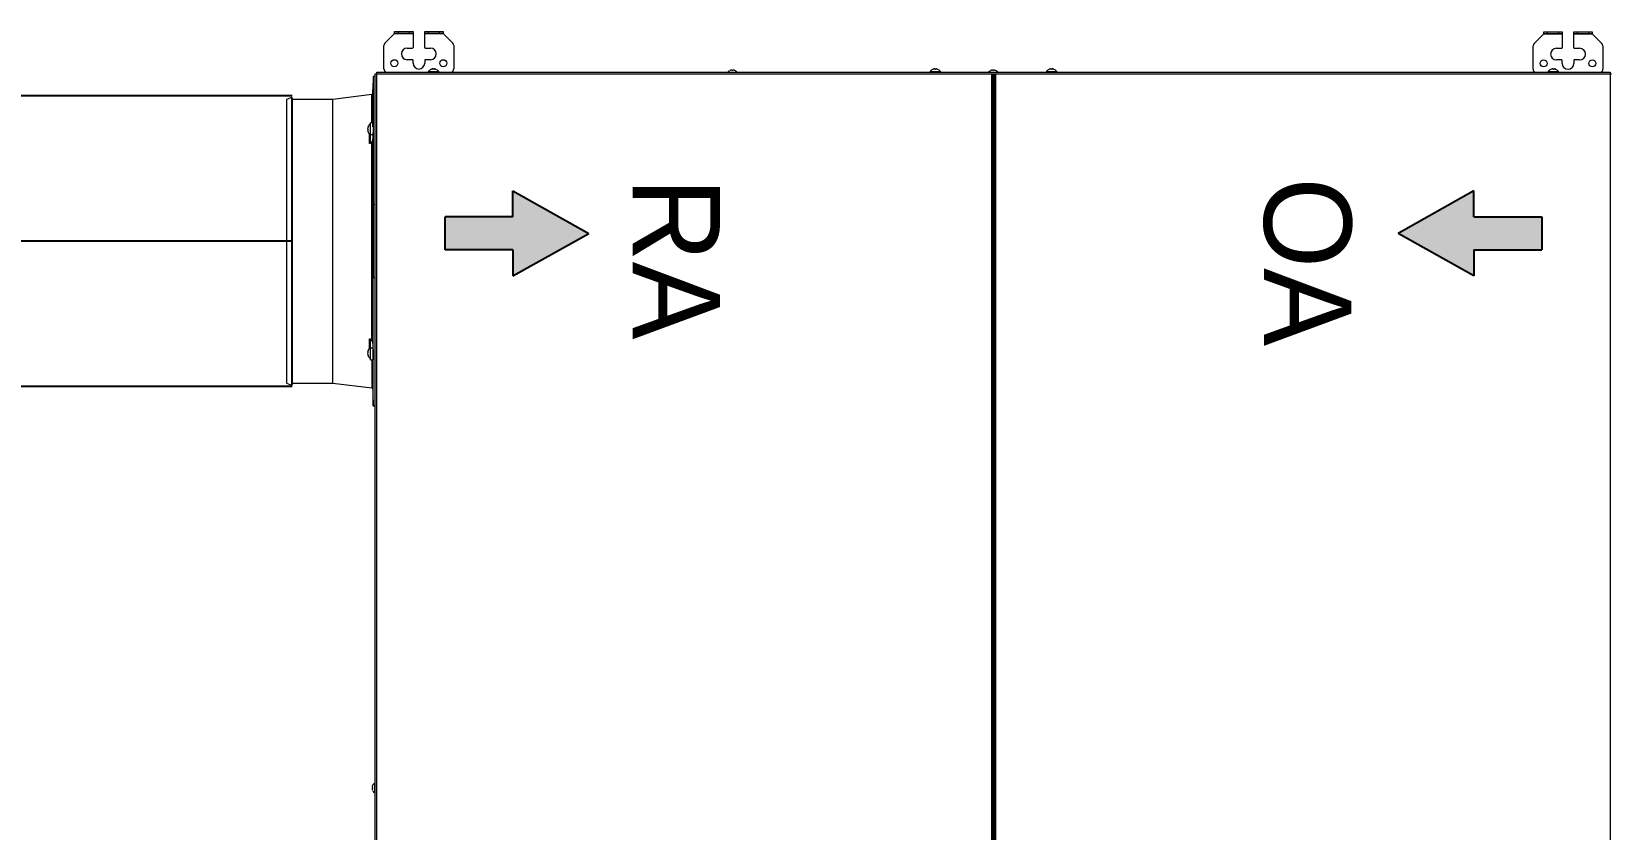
# Model space of a CAD drawing. Header units: millimetres. Extents: x 61566 to 667441, y 0 to 118800.
# Drawn here: x 434884 to 436240, y 44900 to 45585 of the extents above; entities that cross this region are included whole.
import ezdxf

# ---------------------------------------------------------------- set-up
doc = ezdxf.new("R2010")
doc.units = ezdxf.units.MM
doc.header["$LTSCALE"] = 200
doc.linetypes.add('CENTER', pattern=[50.8, 31.75, -6.35, 6.35, -6.35])
for name, color, linetype in [('LG-환기', 2, 'Continuous'), ('환기(RA)', 2, 'Continuous'), ('환기(SA)', 3, 'Continuous'), ('환기유니트', 6, 'Continuous')]:
    doc.layers.add(name, color=color, linetype=linetype)
doc.styles.add('ACISOGDT', font='amgdt.shx')

# ---------------------------------------------------------------- blocks, each defined once
blk = doc.blocks.new('파랑화살표')
at = {"layer": 'LG-환기', "ltscale": 0.5}
blk.add_hatch(color=5, dxfattribs=at).paths.add_polyline_path([(0, -15.8), (0, 15.8), (64.8, 15.8), (64.8, 40.6), (137.3, 0), (64.8, -40.6), (64.8, -15.8)])
at = {"layer": 'LG-환기', "color": 5, "ltscale": 0.5}
for p, q in [((64.8, 40.6), (137.3, 0)), ((64.8, 40.6), (137.3, 0)), ((64.8, 15.8), (64.8, 40.6)), ((64.8, 15.8), (64.8, 40.6)), ((64.8, 15.8), (0, 15.8)), ((64.8, 15.8), (0, 15.8)), ((0, 15.8), (0, -15.8)), ((64.8, -40.6), (137.3, 0)), ((64.8, -40.6), (137.3, 0)), ((64.8, -15.8), (0, -15.8)), ((64.8, -15.8), (0, -15.8)), ((64.8, -15.8), (64.8, -40.6)), ((64.8, -15.8), (64.8, -40.6))]:
    blk.add_line(p, q, dxfattribs=at)
blk = doc.blocks.new('빨간화살표')
at = {"layer": 'LG-환기', "ltscale": 0.5}
blk.add_hatch(color=1, dxfattribs=at).paths.add_polyline_path([(0, -15.8), (0, 15.8), (-64.8, 15.8), (-64.8, 40.6), (-137.3, 0), (-64.8, -40.6), (-64.8, -15.8)])
at = {"layer": 'LG-환기', "color": 1, "ltscale": 0.5}
for p, q in [((-64.8, 40.6), (-137.3, 0)), ((-64.8, 40.6), (-137.3, 0)), ((-64.8, 15.8), (-64.8, 40.6)), ((-64.8, 15.8), (-64.8, 40.6)), ((-64.8, 15.8), (0, 15.8)), ((-64.8, 15.8), (0, 15.8)), ((0, 15.8), (0, -15.8)), ((-64.8, -40.6), (-137.3, 0)), ((-64.8, -40.6), (-137.3, 0)), ((-64.8, -15.8), (-64.8, -40.6)), ((-64.8, -15.8), (-64.8, -40.6)), ((-64.8, -15.8), (0, -15.8)), ((-64.8, -15.8), (0, -15.8))]:
    blk.add_line(p, q, dxfattribs=at)
blk = doc.blocks.new('상업용 프리미엄환기 800~1000CMH')
at = {"layer": 'LG-환기', "color": 0, "lineweight": 70}
blk.add_line((520.7, 23.9), (520.7, 1259.8), dxfattribs=at)
at = {"layer": 'LG-환기', "color": 0, "linetype": 'Continuous', "lineweight": 18}
for p, q in [((-9.1, 22.5), (-9.1, 948.1)), ((1050.5, 949), (1050.5, 22.5)), ((1051.8, 949), (1051.8, 23.9)), ((1052.3, 642), (1052.3, 633.1)), ((1054.2, 635.6), (1054.2, 635.6)), ((1053.8, 309.4), (1051.8, 309.4)), ((1053.8, 309.4), (1053.8, 199.1)), ((1054, 298.4), (1053.8, 309.4)), ((1054, 266.2), (1054, 298.4)), ((1054.9, 269.7), (1054.9, 293.9)), ((1088.3, 289.7), (1054.9, 293.9)), ((1088.3, 289.7), (1088.3, 46.1)), ((1123.2, 289.7), (1088.3, 289.7)), ((1123.2, 44.8), (1123.2, 290.9)), ((1123.9, 44.3), (1123.9, 291.4)), ((1128.2, 289.7), (1123.9, 291.4)), ((1128.2, 46.1), (1128.2, 289.7)), ((1056, 269.7), (1053.8, 269.7)), ((1056, 259.4), (1053.9, 259.4)), ((1056, 269.7), (1056, 253.2)), ((1056.3, 268.7), (1056, 268.7)), ((1056, 259.3), (1056.3, 259.3)), ((1056.3, 259.3), (1056.3, 268.7)), ((1056.9, 259.9), (1056.9, 251.8)), ((1058.1, 266.2), (1058.1, 266.2)), ((1058.5, 264.4), (1058.1, 264.4)), ((1058.1, 263.6), (1058.5, 263.6)), ((1058.1, 261.9), (1058.1, 261.9)), ((1054, 255.8), (1054, 79.9)), ((1054.9, 252), (1054.9, 83.7)), ((1053.8, 199.1), (1051.8, 199.1)), ((1051.8, 136.6), (1053.8, 136.6)), ((1053.8, 26.4), (1053.8, 136.6)), ((1056, 82.5), (1056, 66)), ((1056.9, 83.9), (1056.9, 75.9)), ((1056, 76.3), (1053.9, 76.3)), ((1054, 69.5), (1054, 37.4)), ((1056.3, 76.4), (1056, 76.4)), ((1056.3, 67), (1056.3, 76.4)), ((1058.1, 73.8), (1058.1, 73.8)), ((1058.5, 72.1), (1058.1, 72.1)), ((1058.1, 71.3), (1058.5, 71.3)), ((1058.1, 69.5), (1058.1, 69.5)), ((1053.8, 66), (1056, 66)), ((1054.9, 66), (1054.9, 41.8)), ((1056, 67), (1056.3, 67)), ((1054.9, 41.8), (1088.3, 46.1)), ((1088.3, 46.1), (1123.2, 46.1)), ((1123.9, 44.3), (1128.2, 46.1)), ((1053.8, 26.4), (1054, 37.4)), ((1051.8, 23.9), (-10.4, 23.9)), ((1050.5, 22.6), (-9.1, 22.6)), ((-1.7, 22.5), (-9.1, 22.5)), ((-3, 0), (-3, 20)), ((22, 12.6), (22, 15.1)), ((32, 15.1), (32, 12.6)), ((44, 22.1), (35.2, 22.1)), ((37.6, 20.1), (37.7, 20.1)), ((57, 20), (57, 0)), ((475.1, 22.1), (466.3, 22.1)), ((468.7, 20.1), (468.8, 20.1)), ((518.9, 21.1), (519, 21.1)), ((575.1, 22.1), (566.3, 22.1)), ((568.7, 20.1), (568.8, 20.1)), ((743, 21.1), (743.1, 21.1)), ((984.4, -0.2), (984.4, 19.8)), ((1006.2, 22.1), (997.4, 22.1)), ((999.8, 20.1), (999.9, 20.1)), ((1009.4, 12.4), (1009.4, 14.9)), ((1019.4, 14.9), (1019.4, 12.4)), ((1050.5, 22.5), (1042.7, 22.5)), ((1044.4, 19.8), (1044.4, -0.2)), ((1051.8, 26.4), (1053.8, 26.4)), ((17, 12.1), (21.5, 12.1)), ((21.5, 2.1), (17, 2.1)), ((22, 1.6), (22, -12)), ((32, -12), (32, 1.6)), ((32.5, 12.1), (37, 12.1)), ((37, 2.1), (32.5, 2.1)), ((1004.4, 11.9), (1008.9, 11.9)), ((1008.9, 1.9), (1004.4, 1.9)), ((1009.4, 1.4), (1009.4, -12.2)), ((1019.4, -12.2), (1019.4, 1.4)), ((1019.9, 11.9), (1024.4, 11.9)), ((1024.4, 1.9), (1019.9, 1.9)), ((6.2, -10.4), (-2.1, -2.1)), ((5.9, -10.1), (22, -10.1)), ((6.2, -10.4), (22, -10.4)), ((6.2, -12), (6.2, -10.4)), ((22, -12), (6.2, -12)), ((9.2, -10.4), (9.2, -12)), ((19, -12), (19, -10.4)), ((32, -10.1), (48.1, -10.1)), ((32, -10.4), (47.8, -10.4)), ((47.8, -12), (32, -12)), ((35, -10.4), (35, -12)), ((44.8, -12), (44.8, -10.4)), ((56.1, -2.1), (47.8, -10.4)), ((47.8, -10.4), (47.8, -12)), ((985.3, -2.3), (993.3, -10.3)), ((993.3, -10.3), (1009.4, -10.3)), ((993.6, -10.6), (993.3, -10.3)), ((993.6, -10.6), (1009.4, -10.6)), ((993.6, -12.2), (993.6, -10.6)), ((1009.4, -12.2), (993.6, -12.2)), ((996.6, -10.6), (996.6, -12.2)), ((1006.4, -12.2), (1006.4, -10.6)), ((1019.4, -10.3), (1035.5, -10.3)), ((1019.4, -10.6), (1035.2, -10.6)), ((1035.2, -12.2), (1019.4, -12.2)), ((1022.4, -10.6), (1022.4, -12.2)), ((1032.2, -12.2), (1032.2, -10.6)), ((1043.5, -2.3), (1035.2, -10.6)), ((1035.2, -10.6), (1035.2, -12.2))]:
    blk.add_line(p, q, dxfattribs=at)
at = {"layer": 'LG-환기', "color": 0, "linetype": 'Continuous', "lineweight": 35}
blk.add_line((1050.5, 23.8), (1050.5, 23.9), dxfattribs=at)
at = {"layer": 'LG-환기', "color": 0, "linetype": 'Continuous', "lineweight": 18}
for centre in [(6, 15.1), (48, 15.1), (993.4, 14.9), (1035.4, 14.9)]:
    blk.add_circle(centre, 3, dxfattribs=at)
for centre, radius, start, end in [((1052.1, 641.8), 0.3, 55.3987, 180), ((1049.2, 637.6), 5.4, 26.0867, 55.3987), ((1052.1, 633.4), 0.3, 180, 304.6013), ((1049.2, 637.6), 5.4, 304.6013, 338.604), ((1055, 294.9), 1, 180, 262.6736), ((1123.7, 290.9), 0.5, 68.1986, 180), ((1052.4, 264), 6.1, 20.6378, 50.3981), ((1052.4, 264), 6.1, 309.6019, 339.3622), ((1052.4, 264), 6.09, 3.7679, 20.6843), ((1052.4, 264), 5.71, 355.982, 4.018), ((1052.4, 264), 6.09, 339.3157, 356.2321), ((1052.4, 71.7), 6.1, 20.6378, 50.3981), ((1052.4, 71.7), 6.1, 309.6019, 339.3622), ((1052.4, 71.7), 6.09, 3.7679, 20.6843), ((1052.4, 71.7), 5.71, 355.982, 4.018), ((1052.4, 71.7), 6.09, 339.3157, 356.2321), ((1055, 40.8), 1, 97.3264, 180), ((1123.7, 44.8), 0.5, 180, 291.8014), ((0, 20), 3, 119.9279, 180), ((27, 15.1), 5, 0, 180), ((35.4, 22.3), 0.3, 90, 214.6013), ((39.6, 25.2), 5.4, 214.6013, 248.604), ((39.6, 25.2), 5.4, 296.0867, 325.3987), ((43.8, 22.3), 0.3, 325.3987, 90), ((54, 20), 3, 0, 60.0721), ((466.5, 22.3), 0.3, 90, 214.6013), ((470.7, 25.2), 5.4, 214.6013, 248.604), ((470.7, 25.2), 5.4, 296.0867, 325.3987), ((474.9, 22.3), 0.3, 325.3987, 90), ((520.9, 26.2), 5.4, 221.7551, 248.604), ((520.9, 26.2), 5.4, 296.0867, 318.2452), ((566.5, 22.3), 0.3, 90, 214.6013), ((570.7, 25.2), 5.4, 214.6013, 248.604), ((570.7, 25.2), 5.4, 296.0867, 325.3987), ((574.9, 22.3), 0.3, 325.3987, 90), ((745, 26.2), 5.4, 221.7551, 248.604), ((745, 26.2), 5.4, 296.0867, 318.2452), ((987.4, 19.8), 3, 111.0403, 180), ((997.6, 22.3), 0.3, 90, 214.6013), ((1001.8, 25.2), 5.4, 214.6013, 248.604), ((1001.8, 25.2), 5.4, 296.0867, 325.3987), ((1006, 22.3), 0.3, 325.3987, 90), ((1014.4, 14.9), 5, 0, 180), ((1041.4, 19.8), 3, 0, 68.9597), ((0, 0), 3, 180, 225), ((17, 7.1), 5, 90, 270), ((21.5, 12.6), 0.5, 270, 0), ((21.5, 1.6), 0.5, 0, 90), ((32.5, 12.6), 0.5, 180, 270), ((32.5, 1.6), 0.5, 90, 180), ((37, 7.1), 5, 270, 90), ((54, 0), 3, 315, 0), ((1004.4, 6.9), 5, 90, 270), ((1008.9, 12.4), 0.5, 270, 0), ((1008.9, 1.4), 0.5, 0, 90), ((1019.9, 12.4), 0.5, 180, 270), ((1019.9, 1.4), 0.5, 90, 180), ((1024.4, 6.9), 5, 270, 90), ((987.4, -0.2), 3, 180, 225), ((1041.4, -0.2), 3, 315, 0)]:
    blk.add_arc(centre, radius, start, end, dxfattribs=at)
for points, knots in [([(1054.5, 638.3), (1054.5, 638.4), (1054.5, 638.5), (1054.5, 638.6), (1054.5, 638.7), (1054.4, 638.8), (1054.4, 638.9), (1054.4, 639), (1054.4, 639), (1054.4, 639.1), (1054.3, 639.3), (1054.2, 639.5), (1054.2, 639.6)], [0, 0, 0, 0, 0.25, 0.25, 0.375, 0.375, 0.5, 0.5, 0.625, 0.625, 0.75, 1, 1, 1, 1]), ([(1054.2, 638), (1054.3, 638), (1054.4, 638), (1054.4, 638), (1054.4, 638), (1054.5, 638), (1054.5, 638), (1054.5, 638), (1054.5, 638), (1054.5, 638)], [0, 0, 0, 0, 0.5, 0.5, 0.625, 0.625, 0.75, 0.75, 1, 1, 1, 1]), ([(1054.5, 638), (1054.5, 638), (1054.5, 638), (1054.6, 638), (1054.6, 638), (1054.6, 638), (1054.6, 638), (1054.6, 638), (1054.6, 638), (1054.6, 638), (1054.6, 638), (1054.6, 638), (1054.6, 638), (1054.6, 638.1), (1054.6, 638.1), (1054.6, 638.1), (1054.6, 638.1), (1054.6, 638.1), (1054.6, 638.1), (1054.6, 638.2), (1054.6, 638.2), (1054.6, 638.2), (1054.5, 638.2), (1054.5, 638.2), (1054.5, 638.3)], [0, 0, 0, 0, 0.125, 0.125, 0.1875, 0.1875, 0.25, 0.25, 0.375, 0.375, 0.4375, 0.4375, 0.5, 0.5, 0.625, 0.625, 0.6875, 0.6875, 0.75, 0.8125, 0.8125, 0.875, 0.875, 1, 1, 1, 1]), ([(1054.5, 637.2), (1054.5, 637.2), (1054.5, 637.2), (1054.4, 637.2), (1054.4, 637.2), (1054.3, 637.2), (1054.3, 637.2), (1054.2, 637.2), (1054.2, 637.2), (1054.2, 637.2)], [0, 0, 0, 0, 0.5, 0.5, 0.75, 0.75, 0.875, 0.875, 1, 1, 1, 1]), ([(1054.2, 635.6), (1054.3, 635.7), (1054.3, 635.8), (1054.4, 636), (1054.4, 636), (1054.4, 636.1), (1054.4, 636.2), (1054.5, 636.4), (1054.5, 636.6), (1054.5, 636.9)], [0, 0, 0, 0, 0.25, 0.25, 0.375, 0.375, 0.5, 0.5, 1, 1, 1, 1]), ([(1054.5, 636.9), (1054.5, 636.9), (1054.5, 636.9), (1054.6, 636.9), (1054.6, 636.9), (1054.6, 637), (1054.6, 637), (1054.6, 637), (1054.6, 637), (1054.6, 637), (1054.6, 637), (1054.6, 637.1), (1054.6, 637.1), (1054.6, 637.1), (1054.6, 637.1), (1054.6, 637.1), (1054.6, 637.1), (1054.6, 637.1), (1054.6, 637.1), (1054.6, 637.1), (1054.6, 637.1), (1054.6, 637.1), (1054.5, 637.2), (1054.5, 637.2), (1054.5, 637.2)], [0, 0, 0, 0, 0.125, 0.125, 0.1875, 0.1875, 0.25, 0.25, 0.375, 0.375, 0.4375, 0.4375, 0.5, 0.5, 0.625, 0.625, 0.6875, 0.6875, 0.75, 0.8125, 0.8125, 0.875, 0.875, 1, 1, 1, 1]), ([(1053.8, 267.9), (1053.8, 268.1), (1053.8, 268.2), (1053.8, 268.3), (1053.8, 268.4), (1053.8, 268.4), (1053.8, 268.5), (1053.8, 268.6), (1053.8, 268.8), (1053.8, 269), (1053.8, 269.1), (1053.8, 269.3), (1053.8, 269.3), (1053.8, 269.3), (1053.8, 269.4), (1053.8, 269.4), (1053.8, 269.4), (1053.8, 269.5), (1053.8, 269.6), (1053.8, 269.6), (1053.8, 269.7), (1053.8, 269.7), (1053.8, 269.7), (1053.8, 269.7), (1053.8, 269.7)], [0, 0, 0, 0, 0.12492, 0.12492, 0.15615, 0.15615, 0.18738, 0.24984, 0.24984, 0.37476, 0.49968, 0.49968, 0.562139, 0.562139, 0.593369, 0.593369, 0.624599, 0.624599, 0.749519, 0.874439, 0.874439, 0.999359, 0.999359, 1, 1, 1, 1]), ([(1053.9, 259.4), (1053.9, 259.6), (1053.9, 259.7), (1053.9, 260), (1053.9, 260.3), (1053.8, 260.7), (1053.8, 260.9), (1053.8, 260.9), (1053.8, 261), (1053.8, 261.1), (1053.8, 261.2), (1053.8, 261.3), (1053.8, 261.6), (1053.8, 261.9), (1053.8, 262.3), (1053.8, 262.6), (1053.8, 262.7), (1053.8, 262.8), (1053.8, 262.9), (1053.8, 263), (1053.8, 263), (1053.8, 263.3), (1053.8, 263.5), (1053.8, 263.9), (1053.8, 264.3), (1053.8, 264.6), (1053.8, 264.9), (1053.8, 264.9), (1053.8, 265), (1053.8, 265.1), (1053.8, 265.2), (1053.8, 265.3), (1053.8, 265.6), (1053.8, 266), (1053.8, 266.3), (1053.8, 266.6), (1053.8, 266.7), (1053.8, 266.8), (1053.8, 266.8), (1053.8, 266.9), (1053.8, 267), (1053.8, 267.2), (1053.8, 267.3), (1053.8, 267.6), (1053.8, 267.8), (1053.8, 267.9)], [0, 0, 0, 0, 0.0625, 0.0625, 0.125, 0.1875, 0.1875, 0.203125, 0.203125, 0.21875, 0.21875, 0.25, 0.25, 0.3125, 0.375, 0.375, 0.40625, 0.40625, 0.421875, 0.421875, 0.4375, 0.4375, 0.5, 0.5, 0.5625, 0.625, 0.625, 0.640625, 0.640625, 0.65625, 0.65625, 0.6875, 0.6875, 0.75, 0.8125, 0.8125, 0.84375, 0.84375, 0.859375, 0.859375, 0.875, 0.875, 0.9375, 0.9375, 1, 1, 1, 1]), ([(1054, 255.8), (1054, 256.1), (1054, 256.3), (1053.9, 257.5), (1053.9, 258.5), (1053.9, 259.4)], [0, 0, 0, 0, 0.221672, 0.221672, 1, 1, 1, 1]), ([(1054, 253.4), (1054.3, 253.4), (1054.7, 253.4), (1055.3, 253.3), (1055.7, 253.3), (1056, 253.2)], [0, 0, 0, 0, 0.5, 0.5, 1, 1, 1, 1]), ([(1054.9, 252), (1054.9, 252), (1054.9, 252), (1054.8, 252), (1054.8, 252), (1054.8, 252), (1054.8, 252.1), (1054.7, 252.1), (1054.7, 252.2), (1054.6, 252.2), (1054.5, 252.3), (1054.5, 252.4), (1054.4, 252.4), (1054.4, 252.5), (1054.4, 252.5), (1054.4, 252.5), (1054.3, 252.5), (1054.3, 252.6), (1054.3, 252.7), (1054.2, 252.7), (1054.2, 252.8), (1054.2, 252.8), (1054.1, 252.9), (1054.1, 252.9), (1054.1, 252.9), (1054.1, 253), (1054.1, 253), (1054.1, 253.1), (1054, 253.1), (1054, 253.1), (1054, 253.2), (1054, 253.2), (1054, 253.2), (1054, 253.3), (1054, 253.3), (1054, 253.3), (1054, 253.4)], [0, 0, 0, 0, 0.015625, 0.015625, 0.03125, 0.0625, 0.0625, 0.125, 0.125, 0.25, 0.25, 0.375, 0.375, 0.40625, 0.40625, 0.4375, 0.4375, 0.5, 0.5, 0.625, 0.625, 0.65625, 0.65625, 0.6875, 0.6875, 0.75, 0.75, 0.8125, 0.8125, 0.84375, 0.84375, 0.875, 0.875, 0.9375, 0.9375, 1, 1, 1, 1]), ([(1056, 253.2), (1056, 253.2), (1056, 253.1), (1056, 253.1), (1056, 253), (1056, 253), (1056, 253), (1056, 252.9), (1056, 252.9), (1056.1, 252.9), (1056.1, 252.8), (1056.1, 252.8), (1056.1, 252.7), (1056.1, 252.7), (1056.1, 252.7), (1056.2, 252.6), (1056.2, 252.6), (1056.2, 252.6), (1056.3, 252.5), (1056.3, 252.4), (1056.3, 252.4), (1056.4, 252.3), (1056.4, 252.3), (1056.4, 252.3), (1056.4, 252.3), (1056.5, 252.2), (1056.5, 252.1), (1056.6, 252), (1056.7, 252), (1056.7, 251.9), (1056.8, 251.9), (1056.8, 251.8), (1056.8, 251.8), (1056.8, 251.8), (1056.9, 251.8), (1056.9, 251.8), (1056.9, 251.8)], [0, 0, 0, 0, 0.0625, 0.0625, 0.125, 0.125, 0.15625, 0.15625, 0.1875, 0.1875, 0.25, 0.25, 0.3125, 0.3125, 0.34375, 0.34375, 0.375, 0.375, 0.5, 0.5, 0.5625, 0.5625, 0.59375, 0.59375, 0.625, 0.625, 0.75, 0.75, 0.875, 0.875, 0.9375, 0.9375, 0.96875, 0.984375, 0.984375, 1, 1, 1, 1]), ([(1053.8, 136.6), (1053.8, 141.8), (1053.8, 147), (1053.8, 157.4), (1053.8, 167.9), (1053.8, 178.3), (1053.8, 188.7), (1053.8, 193.9), (1053.8, 199.1)], [0, 0, 0, 0, 0.25, 0.25, 0.5, 0.75, 0.75, 1, 1, 1, 1]), ([(1054, 82.3), (1054, 82.4), (1054, 82.4), (1054, 82.5), (1054, 82.5), (1054, 82.5), (1054, 82.6), (1054, 82.6), (1054, 82.6), (1054.1, 82.7), (1054.1, 82.7), (1054.1, 82.8), (1054.1, 82.8), (1054.1, 82.8), (1054.1, 82.9), (1054.2, 82.9), (1054.2, 82.9), (1054.2, 83), (1054.3, 83), (1054.3, 83.1), (1054.3, 83.2), (1054.4, 83.2), (1054.4, 83.2), (1054.4, 83.3), (1054.4, 83.3), (1054.5, 83.3), (1054.5, 83.4), (1054.6, 83.5), (1054.7, 83.6), (1054.7, 83.6), (1054.8, 83.7), (1054.8, 83.7), (1054.8, 83.7), (1054.8, 83.7), (1054.9, 83.7), (1054.9, 83.7), (1054.9, 83.7)], [0, 0, 0, 0, 0.0625, 0.0625, 0.125, 0.125, 0.15625, 0.15625, 0.1875, 0.1875, 0.25, 0.25, 0.3125, 0.3125, 0.34375, 0.34375, 0.375, 0.375, 0.5, 0.5, 0.5625, 0.5625, 0.59375, 0.59375, 0.625, 0.625, 0.75, 0.75, 0.875, 0.875, 0.9375, 0.9375, 0.96875, 0.984375, 0.984375, 1, 1, 1, 1]), ([(1056, 82.5), (1055.7, 82.4), (1055.3, 82.4), (1054.7, 82.3), (1054.3, 82.3), (1054, 82.3)], [0, 0, 0, 0, 0.5, 0.5, 1, 1, 1, 1]), ([(1056.9, 83.9), (1056.9, 83.9), (1056.9, 83.9), (1056.8, 83.9), (1056.8, 83.9), (1056.8, 83.9), (1056.8, 83.8), (1056.7, 83.8), (1056.7, 83.7), (1056.6, 83.7), (1056.5, 83.6), (1056.5, 83.5), (1056.4, 83.5), (1056.4, 83.4), (1056.4, 83.4), (1056.4, 83.4), (1056.3, 83.3), (1056.3, 83.3), (1056.3, 83.2), (1056.2, 83.2), (1056.2, 83.1), (1056.2, 83.1), (1056.1, 83), (1056.1, 83), (1056.1, 83), (1056.1, 82.9), (1056.1, 82.9), (1056.1, 82.8), (1056, 82.8), (1056, 82.8), (1056, 82.7), (1056, 82.7), (1056, 82.7), (1056, 82.6), (1056, 82.6), (1056, 82.6), (1056, 82.5)], [0, 0, 0, 0, 0.015625, 0.015625, 0.03125, 0.0625, 0.0625, 0.125, 0.125, 0.25, 0.25, 0.375, 0.375, 0.40625, 0.40625, 0.4375, 0.4375, 0.5, 0.5, 0.625, 0.625, 0.65625, 0.65625, 0.6875, 0.6875, 0.75, 0.75, 0.8125, 0.8125, 0.84375, 0.84375, 0.875, 0.875, 0.9375, 0.9375, 1, 1, 1, 1]), ([(1053.8, 67.8), (1053.8, 67.9), (1053.8, 68.1), (1053.8, 68.3), (1053.8, 68.3), (1053.8, 68.4), (1053.8, 68.5), (1053.8, 68.6), (1053.8, 68.9), (1053.8, 69.2), (1053.8, 69.6), (1053.8, 69.8), (1053.8, 69.9), (1053.8, 70.1), (1053.8, 70.1), (1053.8, 70.2), (1053.8, 70.3), (1053.8, 70.5), (1053.8, 70.9), (1053.8, 71.3), (1053.8, 71.6), (1053.8, 71.8), (1053.8, 72.1), (1053.8, 72.1), (1053.8, 72.2), (1053.8, 72.4), (1053.8, 72.5), (1053.8, 72.8), (1053.8, 73.2), (1053.8, 73.6), (1053.8, 73.9), (1053.8, 74), (1053.8, 74.2), (1053.8, 74.2), (1053.8, 74.5), (1053.8, 74.9), (1053.9, 75.2), (1053.9, 75.5), (1053.9, 75.5), (1053.9, 75.7), (1053.9, 75.7), (1053.9, 75.8), (1053.9, 75.8), (1053.9, 76), (1053.9, 76.1), (1053.9, 76.3)], [0, 0, 0, 0, 0.0625, 0.0625, 0.078125, 0.078125, 0.09375, 0.125, 0.125, 0.1875, 0.25, 0.25, 0.28125, 0.28125, 0.296875, 0.296875, 0.3125, 0.3125, 0.375, 0.4375, 0.4375, 0.5, 0.5, 0.515625, 0.515625, 0.53125, 0.5625, 0.5625, 0.625, 0.6875, 0.6875, 0.71875, 0.71875, 0.75, 0.75, 0.8125, 0.875, 0.875, 0.90625, 0.90625, 0.921875, 0.921875, 0.9375, 0.9375, 1, 1, 1, 1]), ([(1053.9, 76.3), (1053.9, 77.2), (1053.9, 78.2), (1054, 79.4), (1054, 79.7), (1054, 79.9)], [0, 0, 0, 0, 0.778328, 0.778328, 1, 1, 1, 1]), ([(1053.8, 66), (1053.8, 66), (1053.8, 66), (1053.8, 66), (1053.8, 66.1), (1053.8, 66.1), (1053.8, 66.2), (1053.8, 66.2), (1053.8, 66.2), (1053.8, 66.2), (1053.8, 66.2), (1053.8, 66.3), (1053.8, 66.4), (1053.8, 66.5), (1053.8, 66.7), (1053.8, 66.8), (1053.8, 66.8), (1053.8, 66.9), (1053.8, 66.9), (1053.8, 67), (1053.8, 67), (1053.8, 67.2), (1053.8, 67.3), (1053.8, 67.5), (1053.8, 67.7), (1053.8, 67.8)], [0, 0, 0, 0, 0.001286, 0.001286, 0.126125, 0.250964, 0.250964, 0.282174, 0.282174, 0.313384, 0.313384, 0.375804, 0.375804, 0.500643, 0.625482, 0.625482, 0.687902, 0.687902, 0.719112, 0.719112, 0.750321, 0.750321, 0.875161, 0.875161, 1, 1, 1, 1]), ([(37.7, 20.1), (37.8, 20.1), (37.9, 20.1), (38, 20), (38.1, 20), (38.2, 20), (38.2, 19.9), (38.5, 19.9), (38.7, 19.8), (38.9, 19.8)], [0, 0, 0, 0, 0.25, 0.25, 0.375, 0.375, 0.5, 0.5, 1, 1, 1, 1]), ([(38.9, 19.8), (38.9, 19.8), (38.9, 19.8), (39, 19.8), (39, 19.8), (39, 19.8), (39, 19.8), (39, 19.8), (39, 19.8), (39.1, 19.8), (39.1, 19.8), (39.1, 19.8), (39.1, 19.8), (39.1, 19.8), (39.1, 19.8), (39.2, 19.8), (39.2, 19.8), (39.2, 19.8), (39.2, 19.8), (39.2, 19.8), (39.2, 19.8), (39.2, 19.8), (39.2, 19.8), (39.2, 19.8), (39.2, 19.8)], [0, 0, 0, 0, 0.125, 0.125, 0.1875, 0.1875, 0.25, 0.25, 0.375, 0.375, 0.4375, 0.4375, 0.5, 0.5, 0.625, 0.625, 0.6875, 0.6875, 0.75, 0.8125, 0.8125, 0.875, 0.875, 1, 1, 1, 1]), ([(39.2, 19.8), (39.2, 19.8), (39.2, 19.9), (39.2, 20), (39.2, 20), (39.2, 20.1), (39.2, 20.1), (39.2, 20.1), (39.2, 20.1), (39.2, 20.2)], [0, 0, 0, 0, 0.5, 0.5, 0.75, 0.75, 0.875, 0.875, 1, 1, 1, 1]), ([(40, 20.2), (40, 20.1), (40, 20), (40, 19.9), (40, 19.9), (40, 19.9), (40, 19.9), (40, 19.8), (40, 19.8), (40, 19.8)], [0, 0, 0, 0, 0.5, 0.5, 0.625, 0.625, 0.75, 0.75, 1, 1, 1, 1]), ([(40, 19.8), (40, 19.8), (40, 19.8), (40, 19.8), (40, 19.8), (40, 19.8), (40, 19.8), (40, 19.8), (40, 19.8), (40.1, 19.8), (40.1, 19.8), (40.1, 19.8), (40.1, 19.8), (40.1, 19.8), (40.1, 19.8), (40.1, 19.8), (40.1, 19.8), (40.2, 19.8), (40.2, 19.8), (40.2, 19.8), (40.2, 19.8), (40.2, 19.8), (40.3, 19.8), (40.3, 19.8), (40.3, 19.8)], [0, 0, 0, 0, 0.125, 0.125, 0.1875, 0.1875, 0.25, 0.25, 0.375, 0.375, 0.4375, 0.4375, 0.5, 0.5, 0.625, 0.625, 0.6875, 0.6875, 0.75, 0.8125, 0.8125, 0.875, 0.875, 1, 1, 1, 1]), ([(40.3, 19.8), (40.4, 19.8), (40.5, 19.8), (40.7, 19.9), (40.7, 19.9), (40.9, 19.9), (40.9, 19.9), (41, 20), (41.1, 20), (41.2, 20), (41.3, 20.1), (41.5, 20.1), (41.6, 20.2)], [0, 0, 0, 0, 0.25, 0.25, 0.375, 0.375, 0.5, 0.5, 0.625, 0.625, 0.75, 1, 1, 1, 1]), ([(468.8, 20.1), (468.9, 20.1), (469, 20.1), (469.1, 20), (469.2, 20), (469.3, 20), (469.3, 19.9), (469.6, 19.9), (469.8, 19.8), (470, 19.8)], [0, 0, 0, 0, 0.25, 0.25, 0.375, 0.375, 0.5, 0.5, 1, 1, 1, 1]), ([(470, 19.8), (470, 19.8), (470, 19.8), (470.1, 19.8), (470.1, 19.8), (470.1, 19.8), (470.1, 19.8), (470.1, 19.8), (470.1, 19.8), (470.2, 19.8), (470.2, 19.8), (470.2, 19.8), (470.2, 19.8), (470.2, 19.8), (470.2, 19.8), (470.3, 19.8), (470.3, 19.8), (470.3, 19.8), (470.3, 19.8), (470.3, 19.8), (470.3, 19.8), (470.3, 19.8), (470.3, 19.8), (470.3, 19.8), (470.3, 19.8)], [0, 0, 0, 0, 0.125, 0.125, 0.1875, 0.1875, 0.25, 0.25, 0.375, 0.375, 0.4375, 0.4375, 0.5, 0.5, 0.625, 0.625, 0.6875, 0.6875, 0.75, 0.8125, 0.8125, 0.875, 0.875, 1, 1, 1, 1]), ([(470.3, 19.8), (470.3, 19.8), (470.3, 19.9), (470.3, 20), (470.3, 20), (470.3, 20.1), (470.3, 20.1), (470.3, 20.1), (470.3, 20.1), (470.3, 20.2)], [0, 0, 0, 0, 0.5, 0.5, 0.75, 0.75, 0.875, 0.875, 1, 1, 1, 1]), ([(471.1, 20.2), (471.1, 20.1), (471.1, 20), (471.1, 19.9), (471.1, 19.9), (471.1, 19.9), (471.1, 19.9), (471.1, 19.8), (471.1, 19.8), (471.1, 19.8)], [0, 0, 0, 0, 0.5, 0.5, 0.625, 0.625, 0.75, 0.75, 1, 1, 1, 1]), ([(471.1, 19.8), (471.1, 19.8), (471.1, 19.8), (471.1, 19.8), (471.1, 19.8), (471.1, 19.8), (471.1, 19.8), (471.1, 19.8), (471.1, 19.8), (471.2, 19.8), (471.2, 19.8), (471.2, 19.8), (471.2, 19.8), (471.2, 19.8), (471.2, 19.8), (471.2, 19.8), (471.2, 19.8), (471.3, 19.8), (471.3, 19.8), (471.3, 19.8), (471.3, 19.8), (471.3, 19.8), (471.4, 19.8), (471.4, 19.8), (471.4, 19.8)], [0, 0, 0, 0, 0.125, 0.125, 0.1875, 0.1875, 0.25, 0.25, 0.375, 0.375, 0.4375, 0.4375, 0.5, 0.5, 0.625, 0.625, 0.6875, 0.6875, 0.75, 0.8125, 0.8125, 0.875, 0.875, 1, 1, 1, 1]), ([(471.4, 19.8), (471.5, 19.8), (471.6, 19.8), (471.8, 19.9), (471.8, 19.9), (472, 19.9), (472, 19.9), (472.1, 20), (472.2, 20), (472.3, 20), (472.4, 20.1), (472.6, 20.1), (472.7, 20.2)], [0, 0, 0, 0, 0.25, 0.25, 0.375, 0.375, 0.5, 0.5, 0.625, 0.625, 0.75, 1, 1, 1, 1]), ([(519, 21.1), (519.1, 21.1), (519.2, 21.1), (519.3, 21), (519.4, 21), (519.5, 21), (519.5, 20.9), (519.8, 20.9), (520, 20.8), (520.2, 20.8)], [0, 0, 0, 0, 0.25, 0.25, 0.375, 0.375, 0.5, 0.5, 1, 1, 1, 1]), ([(520.2, 20.8), (520.2, 20.8), (520.2, 20.8), (520.3, 20.8), (520.3, 20.8), (520.3, 20.8), (520.3, 20.8), (520.3, 20.8), (520.3, 20.8), (520.4, 20.8), (520.4, 20.8), (520.4, 20.8), (520.4, 20.8), (520.4, 20.8), (520.4, 20.8), (520.5, 20.8), (520.5, 20.8), (520.5, 20.8), (520.5, 20.8), (520.5, 20.8), (520.5, 20.8), (520.5, 20.8), (520.5, 20.8), (520.5, 20.8), (520.5, 20.8)], [0, 0, 0, 0, 0.125, 0.125, 0.1875, 0.1875, 0.25, 0.25, 0.375, 0.375, 0.4375, 0.4375, 0.5, 0.5, 0.625, 0.625, 0.6875, 0.6875, 0.75, 0.8125, 0.8125, 0.875, 0.875, 1, 1, 1, 1]), ([(520.5, 20.8), (520.5, 20.8), (520.5, 20.9), (520.5, 21), (520.5, 21), (520.5, 21.1), (520.5, 21.1), (520.5, 21.1), (520.5, 21.1), (520.5, 21.2)], [0, 0, 0, 0, 0.5, 0.5, 0.75, 0.75, 0.875, 0.875, 1, 1, 1, 1]), ([(521.3, 21.2), (521.3, 21.1), (521.3, 21), (521.3, 20.9), (521.3, 20.9), (521.3, 20.9), (521.3, 20.9), (521.3, 20.8), (521.3, 20.8), (521.3, 20.8)], [0, 0, 0, 0, 0.5, 0.5, 0.625, 0.625, 0.75, 0.75, 1, 1, 1, 1]), ([(521.3, 20.8), (521.3, 20.8), (521.3, 20.8), (521.3, 20.8), (521.3, 20.8), (521.3, 20.8), (521.3, 20.8), (521.3, 20.8), (521.3, 20.8), (521.4, 20.8), (521.4, 20.8), (521.4, 20.8), (521.4, 20.8), (521.4, 20.8), (521.4, 20.8), (521.4, 20.8), (521.4, 20.8), (521.5, 20.8), (521.5, 20.8), (521.5, 20.8), (521.5, 20.8), (521.5, 20.8), (521.6, 20.8), (521.6, 20.8), (521.6, 20.8)], [0, 0, 0, 0, 0.125, 0.125, 0.1875, 0.1875, 0.25, 0.25, 0.375, 0.375, 0.4375, 0.4375, 0.5, 0.5, 0.625, 0.625, 0.6875, 0.6875, 0.75, 0.8125, 0.8125, 0.875, 0.875, 1, 1, 1, 1]), ([(521.6, 20.8), (521.7, 20.8), (521.8, 20.8), (522, 20.9), (522, 20.9), (522.2, 20.9), (522.2, 20.9), (522.3, 21), (522.4, 21), (522.5, 21), (522.6, 21.1), (522.8, 21.1), (522.9, 21.2)], [0, 0, 0, 0, 0.25, 0.25, 0.375, 0.375, 0.5, 0.5, 0.625, 0.625, 0.75, 1, 1, 1, 1]), ([(568.8, 20.1), (568.9, 20.1), (569, 20.1), (569.1, 20), (569.2, 20), (569.3, 20), (569.3, 19.9), (569.6, 19.9), (569.8, 19.8), (570, 19.8)], [0, 0, 0, 0, 0.25, 0.25, 0.375, 0.375, 0.5, 0.5, 1, 1, 1, 1]), ([(570, 19.8), (570, 19.8), (570, 19.8), (570.1, 19.8), (570.1, 19.8), (570.1, 19.8), (570.1, 19.8), (570.1, 19.8), (570.1, 19.8), (570.2, 19.8), (570.2, 19.8), (570.2, 19.8), (570.2, 19.8), (570.2, 19.8), (570.2, 19.8), (570.3, 19.8), (570.3, 19.8), (570.3, 19.8), (570.3, 19.8), (570.3, 19.8), (570.3, 19.8), (570.3, 19.8), (570.3, 19.8), (570.3, 19.8), (570.3, 19.8)], [0, 0, 0, 0, 0.125, 0.125, 0.1875, 0.1875, 0.25, 0.25, 0.375, 0.375, 0.4375, 0.4375, 0.5, 0.5, 0.625, 0.625, 0.6875, 0.6875, 0.75, 0.8125, 0.8125, 0.875, 0.875, 1, 1, 1, 1]), ([(570.3, 19.8), (570.3, 19.8), (570.3, 19.9), (570.3, 20), (570.3, 20), (570.3, 20.1), (570.3, 20.1), (570.3, 20.1), (570.3, 20.1), (570.3, 20.2)], [0, 0, 0, 0, 0.5, 0.5, 0.75, 0.75, 0.875, 0.875, 1, 1, 1, 1]), ([(571.1, 20.2), (571.1, 20.1), (571.1, 20), (571.1, 19.9), (571.1, 19.9), (571.1, 19.9), (571.1, 19.9), (571.1, 19.8), (571.1, 19.8), (571.1, 19.8)], [0, 0, 0, 0, 0.5, 0.5, 0.625, 0.625, 0.75, 0.75, 1, 1, 1, 1]), ([(571.1, 19.8), (571.1, 19.8), (571.1, 19.8), (571.1, 19.8), (571.1, 19.8), (571.1, 19.8), (571.1, 19.8), (571.1, 19.8), (571.1, 19.8), (571.2, 19.8), (571.2, 19.8), (571.2, 19.8), (571.2, 19.8), (571.2, 19.8), (571.2, 19.8), (571.2, 19.8), (571.2, 19.8), (571.3, 19.8), (571.3, 19.8), (571.3, 19.8), (571.3, 19.8), (571.3, 19.8), (571.4, 19.8), (571.4, 19.8), (571.4, 19.8)], [0, 0, 0, 0, 0.125, 0.125, 0.1875, 0.1875, 0.25, 0.25, 0.375, 0.375, 0.4375, 0.4375, 0.5, 0.5, 0.625, 0.625, 0.6875, 0.6875, 0.75, 0.8125, 0.8125, 0.875, 0.875, 1, 1, 1, 1]), ([(571.4, 19.8), (571.5, 19.8), (571.6, 19.8), (571.8, 19.9), (571.8, 19.9), (572, 19.9), (572, 19.9), (572.1, 20), (572.2, 20), (572.3, 20), (572.4, 20.1), (572.6, 20.1), (572.7, 20.2)], [0, 0, 0, 0, 0.25, 0.25, 0.375, 0.375, 0.5, 0.5, 0.625, 0.625, 0.75, 1, 1, 1, 1]), ([(743.1, 21.1), (743.2, 21.1), (743.3, 21.1), (743.4, 21), (743.5, 21), (743.6, 21), (743.6, 20.9), (743.9, 20.9), (744.1, 20.8), (744.3, 20.8)], [0, 0, 0, 0, 0.25, 0.25, 0.375, 0.375, 0.5, 0.5, 1, 1, 1, 1]), ([(744.3, 20.8), (744.3, 20.8), (744.3, 20.8), (744.4, 20.8), (744.4, 20.8), (744.4, 20.8), (744.4, 20.8), (744.4, 20.8), (744.4, 20.8), (744.5, 20.8), (744.5, 20.8), (744.5, 20.8), (744.5, 20.8), (744.5, 20.8), (744.5, 20.8), (744.6, 20.8), (744.6, 20.8), (744.6, 20.8), (744.6, 20.8), (744.6, 20.8), (744.6, 20.8), (744.6, 20.8), (744.6, 20.8), (744.6, 20.8), (744.6, 20.8)], [0, 0, 0, 0, 0.125, 0.125, 0.1875, 0.1875, 0.25, 0.25, 0.375, 0.375, 0.4375, 0.4375, 0.5, 0.5, 0.625, 0.625, 0.6875, 0.6875, 0.75, 0.8125, 0.8125, 0.875, 0.875, 1, 1, 1, 1]), ([(744.6, 20.8), (744.6, 20.8), (744.6, 20.9), (744.6, 21), (744.6, 21), (744.6, 21.1), (744.6, 21.1), (744.6, 21.1), (744.6, 21.1), (744.6, 21.2)], [0, 0, 0, 0, 0.5, 0.5, 0.75, 0.75, 0.875, 0.875, 1, 1, 1, 1]), ([(745.4, 21.2), (745.4, 21.1), (745.4, 21), (745.4, 20.9), (745.4, 20.9), (745.4, 20.9), (745.4, 20.9), (745.4, 20.8), (745.4, 20.8), (745.4, 20.8)], [0, 0, 0, 0, 0.5, 0.5, 0.625, 0.625, 0.75, 0.75, 1, 1, 1, 1]), ([(745.4, 20.8), (745.4, 20.8), (745.4, 20.8), (745.4, 20.8), (745.4, 20.8), (745.4, 20.8), (745.4, 20.8), (745.4, 20.8), (745.4, 20.8), (745.5, 20.8), (745.5, 20.8), (745.5, 20.8), (745.5, 20.8), (745.5, 20.8), (745.5, 20.8), (745.5, 20.8), (745.5, 20.8), (745.6, 20.8), (745.6, 20.8), (745.6, 20.8), (745.6, 20.8), (745.6, 20.8), (745.7, 20.8), (745.7, 20.8), (745.7, 20.8)], [0, 0, 0, 0, 0.125, 0.125, 0.1875, 0.1875, 0.25, 0.25, 0.375, 0.375, 0.4375, 0.4375, 0.5, 0.5, 0.625, 0.625, 0.6875, 0.6875, 0.75, 0.8125, 0.8125, 0.875, 0.875, 1, 1, 1, 1]), ([(745.7, 20.8), (745.8, 20.8), (745.9, 20.8), (746.1, 20.9), (746.1, 20.9), (746.3, 20.9), (746.3, 20.9), (746.4, 21), (746.5, 21), (746.6, 21), (746.7, 21.1), (746.9, 21.1), (747, 21.2)], [0, 0, 0, 0, 0.25, 0.25, 0.375, 0.375, 0.5, 0.5, 0.625, 0.625, 0.75, 1, 1, 1, 1]), ([(999.9, 20.1), (1000, 20.1), (1000.1, 20.1), (1000.2, 20), (1000.3, 20), (1000.4, 20), (1000.4, 19.9), (1000.7, 19.9), (1000.9, 19.8), (1001.1, 19.8)], [0, 0, 0, 0, 0.25, 0.25, 0.375, 0.375, 0.5, 0.5, 1, 1, 1, 1]), ([(1001.1, 19.8), (1001.1, 19.8), (1001.1, 19.8), (1001.2, 19.8), (1001.2, 19.8), (1001.2, 19.8), (1001.2, 19.8), (1001.2, 19.8), (1001.2, 19.8), (1001.3, 19.8), (1001.3, 19.8), (1001.3, 19.8), (1001.3, 19.8), (1001.3, 19.8), (1001.3, 19.8), (1001.4, 19.8), (1001.4, 19.8), (1001.4, 19.8), (1001.4, 19.8), (1001.4, 19.8), (1001.4, 19.8), (1001.4, 19.8), (1001.4, 19.8), (1001.4, 19.8), (1001.4, 19.8)], [0, 0, 0, 0, 0.125, 0.125, 0.1875, 0.1875, 0.25, 0.25, 0.375, 0.375, 0.4375, 0.4375, 0.5, 0.5, 0.625, 0.625, 0.6875, 0.6875, 0.75, 0.8125, 0.8125, 0.875, 0.875, 1, 1, 1, 1]), ([(1001.4, 19.8), (1001.4, 19.8), (1001.4, 19.9), (1001.4, 20), (1001.4, 20), (1001.4, 20.1), (1001.4, 20.1), (1001.4, 20.1), (1001.4, 20.1), (1001.4, 20.2)], [0, 0, 0, 0, 0.5, 0.5, 0.75, 0.75, 0.875, 0.875, 1, 1, 1, 1]), ([(1002.2, 20.2), (1002.2, 20.1), (1002.2, 20), (1002.2, 19.9), (1002.2, 19.9), (1002.2, 19.9), (1002.2, 19.9), (1002.2, 19.8), (1002.2, 19.8), (1002.2, 19.8)], [0, 0, 0, 0, 0.5, 0.5, 0.625, 0.625, 0.75, 0.75, 1, 1, 1, 1]), ([(1002.2, 19.8), (1002.2, 19.8), (1002.2, 19.8), (1002.2, 19.8), (1002.2, 19.8), (1002.2, 19.8), (1002.2, 19.8), (1002.2, 19.8), (1002.2, 19.8), (1002.3, 19.8), (1002.3, 19.8), (1002.3, 19.8), (1002.3, 19.8), (1002.3, 19.8), (1002.3, 19.8), (1002.3, 19.8), (1002.3, 19.8), (1002.4, 19.8), (1002.4, 19.8), (1002.4, 19.8), (1002.4, 19.8), (1002.4, 19.8), (1002.5, 19.8), (1002.5, 19.8), (1002.5, 19.8)], [0, 0, 0, 0, 0.125, 0.125, 0.1875, 0.1875, 0.25, 0.25, 0.375, 0.375, 0.4375, 0.4375, 0.5, 0.5, 0.625, 0.625, 0.6875, 0.6875, 0.75, 0.8125, 0.8125, 0.875, 0.875, 1, 1, 1, 1]), ([(1002.5, 19.8), (1002.6, 19.8), (1002.7, 19.8), (1002.9, 19.9), (1002.9, 19.9), (1003.1, 19.9), (1003.1, 19.9), (1003.2, 20), (1003.3, 20), (1003.4, 20), (1003.5, 20.1), (1003.7, 20.1), (1003.8, 20.2)], [0, 0, 0, 0, 0.25, 0.25, 0.375, 0.375, 0.5, 0.5, 0.625, 0.625, 0.75, 1, 1, 1, 1])]:
    blk.add_open_spline(points, degree=3, knots=knots, dxfattribs=at)
for points in [[(1054.2, 639.6), (1054.2, 639.6), (1054.2, 639.6), (1054.2, 639.6)], [(1054.2, 637.2), (1054.2, 637.4), (1054.2, 637.7), (1054.2, 638)], [(1056.9, 251.8), (1056.2, 251.8), (1055.5, 251.9), (1054.9, 252)], [(1056, 253.2), (1056, 253.2), (1056, 253.2), (1056, 253.2)], [(1054.9, 83.7), (1055.5, 83.8), (1056.2, 83.9), (1056.9, 83.9)], [(1056, 82.5), (1056, 82.5), (1056, 82.5), (1056, 82.5)], [(39.2, 20.2), (39.5, 20.1), (39.7, 20.1), (40, 20.2)], [(41.6, 20.2), (41.6, 20.1), (41.6, 20.1), (41.6, 20.2)], [(470.3, 20.2), (470.6, 20.1), (470.8, 20.1), (471.1, 20.2)], [(472.7, 20.2), (472.7, 20.1), (472.7, 20.1), (472.7, 20.2)], [(520.5, 21.2), (520.8, 21.1), (521, 21.1), (521.3, 21.2)], [(522.9, 21.2), (522.9, 21.1), (522.9, 21.1), (522.9, 21.2)], [(570.3, 20.2), (570.6, 20.1), (570.8, 20.1), (571.1, 20.2)], [(572.7, 20.2), (572.7, 20.1), (572.7, 20.1), (572.7, 20.2)], [(744.6, 21.2), (744.9, 21.1), (745.1, 21.1), (745.4, 21.2)], [(747, 21.2), (747, 21.1), (747, 21.1), (747, 21.2)], [(1001.4, 20.2), (1001.7, 20.1), (1001.9, 20.1), (1002.2, 20.2)], [(1003.8, 20.2), (1003.8, 20.1), (1003.8, 20.1), (1003.8, 20.2)]]:
    blk.add_open_spline(points, degree=3, dxfattribs=at)
at = {"layer": 'LG-환기', "linetype": 'Continuous', "extrusion": (0, 0, -1), "xscale": 0.8999999999998626, "yscale": 0.8999999999998626, "zscale": -0.8999999999998626, "rotation": 180}
blk.add_blockref('파랑화살표', (-49.5, 161.1), dxfattribs=at)
at = {"layer": 'LG-환기', "linetype": 'Continuous', "extrusion": (0, 0, -1), "xscale": -0.8999999999998632, "yscale": 0.8999999999998632, "zscale": -0.8999999999998632}
blk.add_blockref('빨간화살표', (-991.9, 161.1), dxfattribs=at)
at = {"layer": 'LG-환기', "color": 0, "linetype": 'Continuous', "lineweight": 18, "char_height": 75, "width": 117.002, "attachment_point": 1, "rotation": 90, "style": 'ACISOGDT'}
for s, insert in [('OA', (213.1, 113)), ('RA', (755.7, 113))]:
    blk.add_mtext(s, dxfattribs=dict(at, insert=insert))

msp = doc.modelspace()

# ---------------------------------------------------------------- linework, layer by layer
at = {"layer": '환기(RA)'}
for p, q in [((435107.7, 45530.4), (434161.2, 45530.4)), ((435107.7, 45280.4), (434161.2, 45280.4))]:
    msp.add_line(p, q, dxfattribs=at)
at = {"layer": '환기(SA)', "color": 1, "linetype": 'CENTER'}
msp.add_line((435107.7, 45405.4), (434161.2, 45405.4), dxfattribs=at)

# ---------------------------------------------------------------- block references
at = {"layer": '환기유니트', "rotation": 180}
msp.add_blockref('상업용 프리미엄환기 800~1000CMH', (436230.9, 45573.2), dxfattribs=at)

doc.saveas('drawing.dxf')
